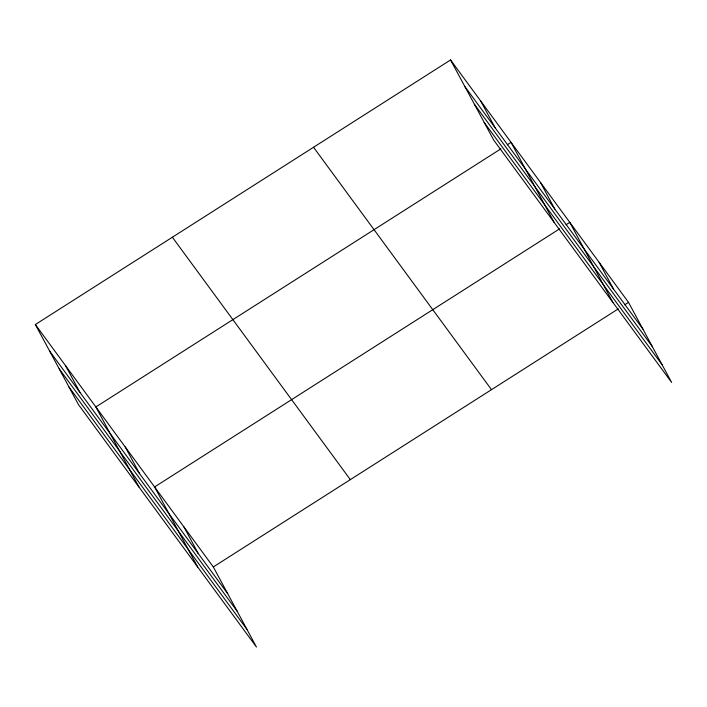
<?xml version="1.0" encoding="UTF-8"?>
<svg xmlns="http://www.w3.org/2000/svg" width="707" height="707" viewBox="0 0 707 707"><rect width="100%" height="100%" fill="white"/><g stroke="black" fill="none" stroke-linecap="round" stroke-linejoin="round"><path stroke-width="1.06" d="M35.35 324.531L213.311 566.943L256.447 647.046L78.486 404.643L35.35 324.531L450.553 59.954L628.514 302.357L671.65 382.469L493.689 140.057L450.553 59.954M500.874 148.859L95.86 406.949L138.996 487.061M507.352 144.732L511.055 142.372L554.191 222.475M559.599 228.856L154.586 486.946L197.721 567.058M566.086 224.72L569.789 222.36L612.925 302.472M213.311 566.943L618.333 308.844M624.811 304.717L628.514 302.357M464.932 86.652L642.893 329.055M474.415 104.274L652.384 346.686M484.198 122.435L662.159 364.839M313.537 147.259L491.498 389.672M172.367 237.216L350.327 479.629M49.729 351.238L227.689 593.641M59.22 368.86L237.181 611.263M68.994 387.021L246.964 629.424M599.147 262.359L613.526 289.066M540.422 182.362L554.801 209.069M480.804 101.163L495.183 127.861M183.953 526.945L198.331 553.643M125.219 446.948L139.597 473.655M65.601 365.74L79.979 392.447"/></g></svg>
